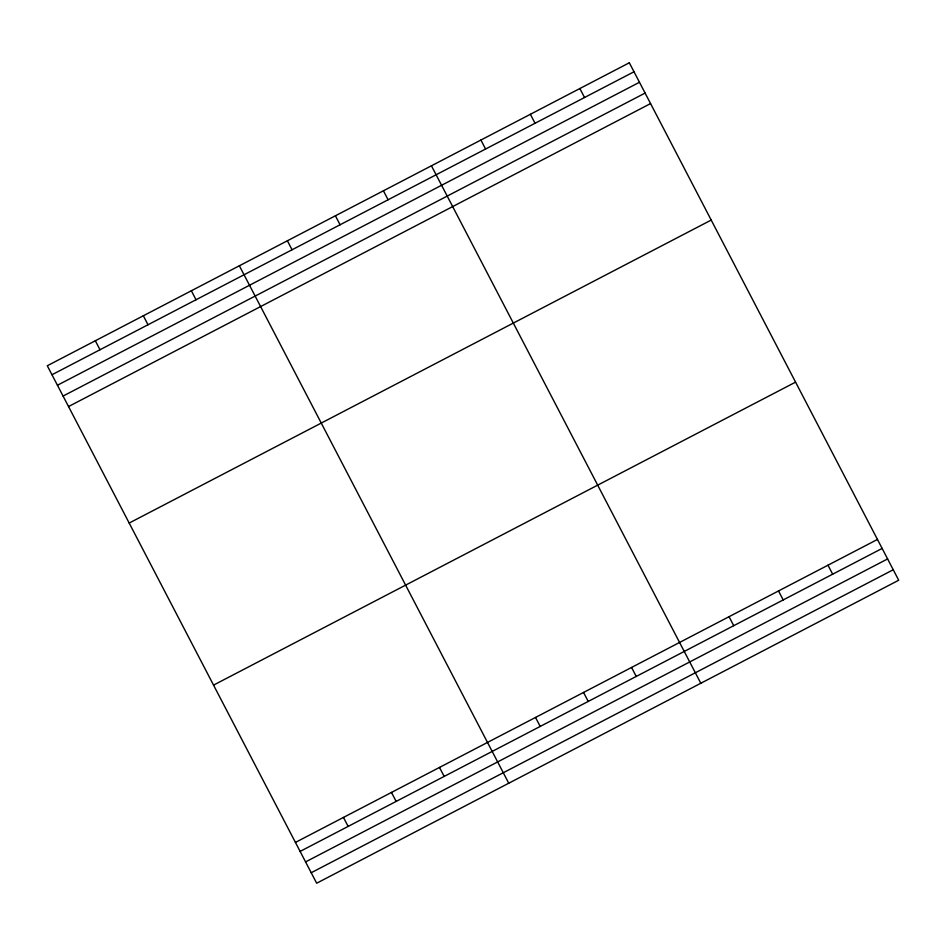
<?xml version="1.0" encoding="UTF-8"?>
<svg xmlns="http://www.w3.org/2000/svg" width="946" height="946" viewBox="0 0 946 946"><rect width="100%" height="100%" fill="white"/><g stroke="black" fill="none" stroke-linecap="round" stroke-linejoin="round"><path stroke-width="1.42" d="M51.983 374.746L633.997 71.766M57.446 385.247L639.472 82.267M63.075 396.067L645.101 93.075M68.538 406.555L650.564 103.575M129.188 523.055L711.203 220.075M213.548 685.117L795.574 382.137M295.436 842.425L877.462 539.445M300.119 851.412L882.145 548.432M305.582 861.912L887.608 558.932M311.21 872.732L893.237 569.752M579.851 88.522L584.533 97.521M827.987 565.2L832.669 574.187M530.375 114.277L535.058 123.276M778.511 590.943L783.193 599.941M480.911 140.032L485.582 149.03M729.047 616.697L733.729 625.696M431.435 165.786L700.809 683.26M383.414 190.785L388.097 199.772M631.55 667.45L636.232 676.437M335.404 215.783L340.087 224.77M583.54 692.448L588.223 701.435M287.383 240.781L292.066 249.768M535.519 717.446L540.201 726.433M239.362 265.767L508.747 783.241M191.352 290.765L196.035 299.764M439.488 767.431L444.171 776.43M143.331 315.763L148.014 324.762M391.467 792.429L396.149 801.428M95.321 340.761L100.004 349.748M343.457 817.427L348.14 826.414M629.327 62.779L47.3 365.759L316.674 883.221L898.7 580.241L629.327 62.779"/></g></svg>
